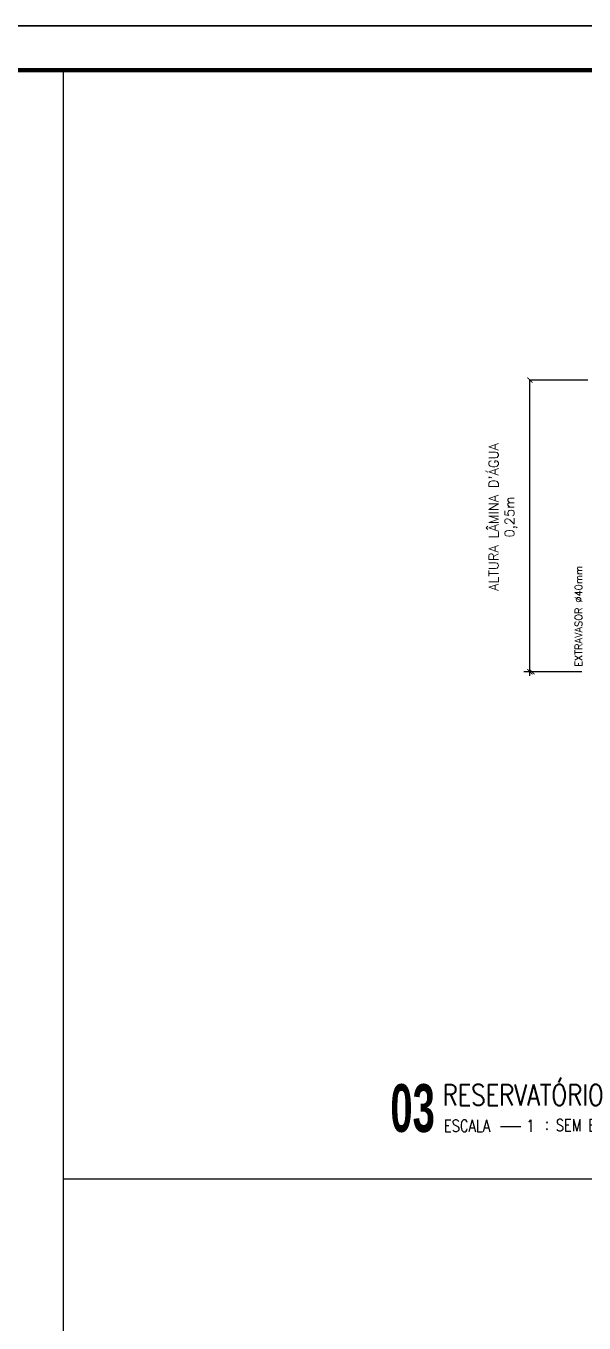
# Model space of a CAD drawing. Header units: millimetres. Extents: x 1573 to 2177, y 1587 to 1932.
# Drawn here: x 1913.84 to 1926.45, y 1843.01 to 1872.33 of the extents above; entities that cross this region are included whole.
import ezdxf
from ezdxf.enums import TextEntityAlignment as Align

# ---------------------------------------------------------------- set-up
doc = ezdxf.new("R2010")
doc.units = ezdxf.units.MM
doc.header["$LTSCALE"] = 0.03
for name, color, linetype in [('A-PEN-R', 1, 'Continuous'), ("PRANCHA - PROJETU'S", 7, 'Continuous'), ('TXT_0', 7, 'Continuous')]:
    doc.layers.add(name, color=color, linetype=linetype)
doc.styles.add('ADITIVOCAD', font='ROMANS.shx')
doc.styles.add('REG140', font='romans.shx', dxfattribs={"width": 0.8, "height": 0.35})
doc.styles.add('REG80', font='romans.shx', dxfattribs={"width": 0.8, "height": 0.2})
doc.styles.add('SANSSERIF2', font='sanssb__.ttf', dxfattribs={"width": 0.8})

# ---------------------------------------------------------------- blocks, each defined once
blk = doc.blocks.new('ADFSGASDFG')
at = {"layer": "PRANCHA - PROJETU'S", "color": 1}
for p, q in [((360.678, 107.346), (276.578, 107.346)), ((276.578, 47.946), (360.678, 47.946))]:
    blk.add_line(p, q, dxfattribs=at)
at = {"layer": "PRANCHA - PROJETU'S", "color": 4, "const_width": 0.1}
blk.add_lwpolyline([(279.078, 106.346), (359.678, 106.346), (359.678, 48.946), (279.078, 48.946)], close=True, dxfattribs=at)
blk = doc.blocks.new('CRBODADOSÇ')
at = {"layer": "PRANCHA - PROJETU'S", "color": 3}
blk.add_line((164.825, 196.917), (165.288, 196.917), dxfattribs=at)
at = {"layer": "PRANCHA - PROJETU'S", "color": 3, "style": 'REG80', "width": 0.8}
for s, p in [('ESCALA', (163.548, 196.799)), ('1', (165.407, 196.799)), (':', (165.829, 196.842))]:
    blk.add_text(s, height=0.27, dxfattribs=at).set_placement(p)
at = {"layer": "PRANCHA - PROJETU'S", "color": 2, "style": 'REG140', "width": 0.8}
for tag, p in [('PROJETO', (163.521, 198.067)), ('DESENHO', (163.516, 197.395))]:
    blk.add_attdef(tag, p, '', height=0.472, dxfattribs=at)
at = {"layer": "PRANCHA - PROJETU'S", "style": 'SANSSERIF2', "width": 0.6}
blk.add_attdef('00', text='', height=1.08, dxfattribs=at).set_placement((162.84, 196.795), align=Align.CENTER)
at = {"layer": "PRANCHA - PROJETU'S", "color": 3, "style": 'REG80', "width": 0.8}
blk.add_attdef('ESCALA', (166.075, 196.813), '', height=0.27, dxfattribs=at)
blk = doc.blocks.new('_ArchTick')
at = {"color": 0, "linetype": 'ByBlock', "const_width": 0.15}
blk.add_lwpolyline([(-0.5, -0.5), (0.5, 0.5)], dxfattribs=at)

msp = doc.modelspace()

# ---------------------------------------------------------------- linework, layer by layer
at = {"layer": 'A-PEN-R'}
for p, q in [((1914.684, 1871.334), (1914.684, 1813.934)), ((1914.684, 1846.271), (1967.555, 1846.271))]:
    msp.add_line(p, q, dxfattribs=at)
at = {"layer": 'TXT_0', "linetype": 'ByBlock'}
for p, q in [((1926.538, 1864.326), (1925.231, 1864.326)), ((1925.231, 1857.642), (1925.231, 1864.326)), ((1926.405, 1857.732), (1925.096, 1857.732)), ((1926.405, 1857.732), (1925.141, 1857.732))]:
    msp.add_line(p, q, dxfattribs=at)

# ---------------------------------------------------------------- block references
at = {"layer": "PRANCHA - PROJETU'S", "color": 1}
for p in [(1607.877, 1824.388), (1607.877, 1764.988)]:
    msp.add_blockref('ADFSGASDFG', p, dxfattribs=at)
at = {"layer": "PRANCHA - PROJETU'S"}
msp.add_blockref('CRBODADOSÇ', (1759.74, 1650.534), dxfattribs=at).add_auto_attribs({'ESCALA': 'SEM ESCALA', 'DESENHO': 'RESERVATÓRIO', '00': '03'})
at = {"layer": 'TXT_0', "linetype": 'ByBlock', "xscale": 0.1170435493299991, "yscale": 0.1170435493299991, "zscale": 0.1170435493301399}
for p, rotation in [((1925.231, 1864.326), 90), ((1925.231, 1857.732), 270), ((1925.276, 1857.732), 90)]:
    msp.add_blockref('_ArchTick', p, dxfattribs=dict(at, rotation=rotation))

# ---------------------------------------------------------------- texts
at = {"layer": 'TXT_0', "style": 'ADITIVOCAD'}
msp.add_text('EXTRAVASOR %%C40mm', height=0.16206, rotation=90, dxfattribs=at).set_placement((1926.411, 1857.844))
at = {"layer": 'TXT_0', "linetype": 'ByBlock', "insert": (1924.623, 1861.231), "char_height": 0.21608, "attachment_point": 5, "rotation": 90, "style": 'ADITIVOCAD'}
msp.add_mtext("\\A1;ALTURA LÂMINA D'ÁGUA\\P0,25m", dxfattribs=at)

doc.saveas('drawing.dxf')
